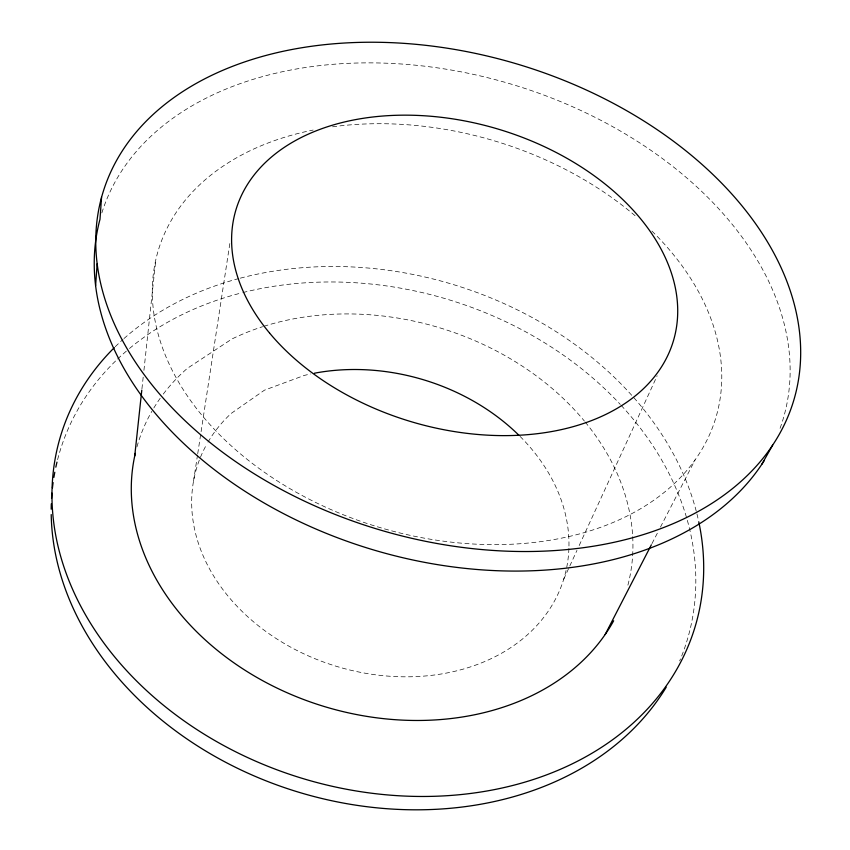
<?xml version="1.0" encoding="UTF-8"?>
<svg xmlns="http://www.w3.org/2000/svg" width="850" height="850" viewBox="0 0 850 850"><rect width="100%" height="100%" fill="white"/><g stroke="black" fill="none" stroke-linecap="round" stroke-linejoin="round"><path stroke-width="0.64" stroke-dasharray="4.25 3.19" d="M141.939 388.811L143.352 375.647M143.926 370.377L155.805 259.771M193.513 481.174L197.519 455.016M197.721 453.698L230.106 241.751M563.699 579.264L569.234 567.226M569.787 566.015L576.969 550.375M579.179 545.551L657.146 375.828M651.961 543.628L658.038 531.834M660.471 527.106L695.109 459.839M568.905 548.399A191.771 149.749 16.7 0 1 340.064 667.409A191.771 149.749 16.7 0 1 206.699 444.348M207.984 442.106A191.771 149.749 16.7 0 1 231.083 413.493L264.456 390.171L304.396 375.392A191.771 149.749 16.7 0 1 310.622 373.979M520.062 436.401A191.771 149.749 16.7 0 1 568.937 547.092M57.598 459.669A327.526 257.433 16.7 0 1 116.716 359.89M117.672 358.976A327.526 257.433 16.7 0 1 126.491 351.007M129.498 348.468A327.526 257.433 16.7 0 1 241.581 292.889M242.856 292.559A327.526 257.433 16.7 0 1 620.256 404.398M621.159 405.365A327.526 257.433 16.7 0 1 679.681 660.896M115.26 346.694A331.288 258.198 16.7 0 1 123.006 339.416M123.994 338.534A331.288 258.198 16.7 0 1 239.02 278.502M240.306 278.163A331.288 258.198 16.7 0 1 696.628 512.667M696.947 513.963A331.288 258.198 16.7 0 1 698.477 520.455M136.956 446.888A255.053 197.954 16.7 0 1 151.842 411.336M153.839 407.947A255.053 197.954 16.7 0 1 160.193 398.278M163.264 394.092A255.053 197.954 16.7 0 1 187.308 368.358L231.986 338.959A255.053 197.954 16.7 0 1 262.576 326.708M263.861 326.304A255.053 197.954 16.7 0 1 584.375 421.037M585.214 422.046A255.053 197.954 16.7 0 1 632.623 535.362M632.697 536.669A255.053 197.954 16.7 0 1 627.513 586.617M651.929 231.083A291.061 201.631 16.7 0 1 604.116 526.044A291.061 201.631 16.7 0 1 192.589 403.314A291.061 201.631 16.7 0 1 313.151 130.05M332.52 126.809A291.061 201.631 16.7 0 1 637.171 217.494M101.851 212.914A355.884 242.866 16.7 0 1 521.741 87.391A355.884 242.866 16.7 0 1 779.174 430.684"/><path stroke-width="1.27" d="M101.543 197.338L99.992 219.3A355.884 242.866 16.7 0 0 344.059 540.196A355.884 242.866 16.7 0 0 764.065 460.838M95.604 285.685L97.144 263.755M134.725 455.961L141.801 390.129M605.168 634.504L651.355 544.818M761.834 464.281L772.661 445.124A360.708 242.845 16.7 0 0 405.259 43.446A360.708 242.845 16.7 0 0 166.717 402.071A360.708 242.845 16.7 0 0 772.661 445.124M314.426 373.214A191.771 149.749 16.7 0 1 519.116 435.466M666.209 687.225A327.526 257.433 16.7 0 1 306.638 794.527A327.526 257.433 16.7 0 1 51.213 514.569M51.191 509.171A327.526 257.433 16.7 0 1 51.308 503.795M51.553 498.429A327.526 257.433 16.7 0 1 51.935 493.106M52.456 487.815A327.526 257.433 16.7 0 1 53.104 482.577M53.89 477.381A327.526 257.433 16.7 0 1 54.793 472.239M55.824 467.16A327.526 257.433 16.7 0 1 56.971 462.145M698.753 521.762A331.288 258.198 16.7 0 1 304.406 779.014A331.288 258.198 16.7 0 1 114.314 347.629M613.668 620.766A255.053 197.954 16.7 0 1 311.121 702.227A255.053 197.954 16.7 0 1 135.309 453.358M269.546 333.019A228.331 152.617 16.7 0 0 654.989 376.061A228.331 152.617 16.7 0 0 439.439 117.098A228.331 152.617 16.7 0 0 269.546 333.019"/></g></svg>
